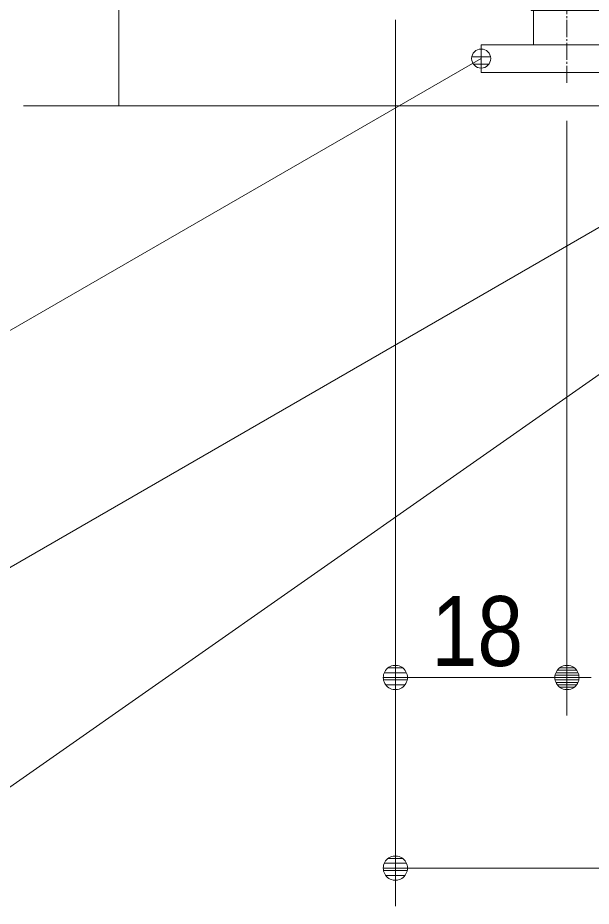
# Model space of a CAD drawing. Units: millimetres, scale not verified. Extents: x -6062 to 6062, y -3045 to 3045.
# Drawn here: x 626.6 to 927.4, y -2370 to -1903.8 of the extents above; entities that cross this region are included whole.
import ezdxf
from ezdxf.enums import TextEntityAlignment as Align

# ---------------------------------------------------------------- set-up
doc = ezdxf.new("R2010")
doc.units = ezdxf.units.MM
doc.header["$LTSCALE"] = 20
doc.linetypes.add('CHAIN2', pattern=[12, 9, -1, 1, -1])
for name, color, linetype, lineweight in [('0-0_2寸法-1', 7, 'Continuous', 9), ('0-1_0', 7, 'Continuous', 9), ('0-3_2寸法-3', 7, 'Continuous', 9), ('0-4_3一般', 7, 'Continuous', 9)]:
    doc.layers.add(name, color=color, linetype=linetype, lineweight=lineweight)
doc.styles.add('ＭＳ Ｐゴシック', font='')
doc.styles.get('ＭＳ Ｐゴシック').set_extended_font_data('MS PGothic')

# ---------------------------------------------------------------- blocks, each defined once
blk = doc.blocks.new('グループ-42')
at = {"layer": '0-4_3一般'}
blk.add_line((48343.7, -39000), (68743.7, -39000), dxfattribs=at)
blk = doc.blocks.new('グループ-102')
at = {"layer": '0-4_3一般'}
for p, q in [((56643.7, -31150), (56643.7, -31810)), ((56343.7, -31675), (56643.7, -31675)), ((56343.7, -33775), (56343.7, -31800)), ((56343.7, -32425), (56343.7, -31975)), ((56643.7, -31975), (56643.7, -32425)), ((56168.6, -32200), (56878.6, -32200)), ((56343.7, -32725), (56643.7, -32725)), ((56643.7, -33340), (56643.7, -33515)), ((56343.7, -33475), (56643.7, -33475)), ((56343.7, -34210), (56343.7, -33775)), ((56168.6, -34000), (56878.6, -34000)), ((56343.7, -38160), (56343.7, -34210)), ((56343.7, -34650), (56343.7, -34460)), ((56343.7, -34525), (56643.7, -34525)), ((56168.6, -34900), (56878.6, -34900)), ((56643.7, -35140), (56643.7, -35315)), ((56343.7, -35275), (56643.7, -35275)), ((56343.7, -36010), (56343.7, -35575)), ((56168.6, -35800), (56878.6, -35800)), ((56343.7, -36450), (56343.7, -36260)), ((56343.7, -36325), (56643.7, -36325)), ((53668.7, -36800), (53668.7, -38000)), ((53718.7, -36750), (54368.7, -36750)), ((54418.7, -38000), (54418.7, -36800)), ((54418.7, -38000), (53668.7, -38000)), ((53693.7, -38000), (54393.7, -38000)), ((53693.7, -38360), (53693.7, -38000)), ((54393.7, -38360), (54393.7, -38000)), ((55763.7, -38360), (56343.7, -37980)), ((54393.7, -38360), (53693.7, -38360)), ((56153.7, -38650), (53143.7, -38650))]:
    blk.add_line(p, q, dxfattribs=at)
at = {"layer": '0-4_3一般', "linetype": 'CHAIN2'}
blk.add_line((54043.7, -38760), (54043.7, -34079.3), dxfattribs=at)
at = {"layer": '0-4_3一般'}
for points in [[(56343.7, -31810), (56343.7, -31150), (56643.7, -31150)], [(56643.7, -31800), (56643.7, -32600), (56643.7, -38160)], [(53143.7, -38650), (53143.7, -38360), (56143.7, -38360)]]:
    blk.add_lwpolyline(points, dxfattribs=at)
for centre, radius, start, end in [((53718.7, -36800), 50, 135, 180), ((53718.7, -36800), 50, 90, 135), ((54368.7, -36800), 50, 45, 90), ((54368.7, -36800), 50, 0, 45), ((56143.7, -38160), 200, 315, 0), ((56153.7, -38160), 490, 315, 0), ((56143.7, -38160), 200, 270, 315), ((56153.7, -38160), 490, 270, 315)]:
    blk.add_arc(centre, radius, start, end, dxfattribs=at)
blk = doc.blocks.new('グループ-107')
at = {"layer": '0-4_3一般'}
blk.add_blockref('グループ-102', (0, 0), dxfattribs=at)
blk = doc.blocks.new('グループ-108')
at = {"layer": '0-4_3一般'}
blk.add_line((49343.7, 20804.9), (49343.7, -39000), dxfattribs=at)
for name in ['グループ-107', 'グループ-42']:
    blk.add_blockref(name, (0, 0), dxfattribs=at)
blk = doc.blocks.new('_Dot')
at = {"layer": '0-1_0'}
for p, q in [((-10, 0), (-20, 0)), ((9.78, 2), (-9.78, 2)), ((7.99, 6), (-7.99, 6)), ((9.16, -3.98), (-9.16, -3.98)), ((6, -7.98), (-6, -7.98))]:
    blk.add_line(p, q, dxfattribs=at)
for points in [[(10, 0), (9.92, 1.25), (9.69, 2.49), (9.3, 3.68), (8.76, 4.82), (8.09, 5.88), (7.29, 6.85), (6.37, 7.71), (5.36, 8.44), (4.26, 9.05), (3.09, 9.51), (1.87, 9.82), (0.63, 9.98), (-0.63, 9.98), (-1.87, 9.82), (-3.09, 9.51), (-4.26, 9.05), (-5.36, 8.44), (-6.37, 7.71), (-7.29, 6.85), (-8.09, 5.88), (-8.76, 4.82), (-9.3, 3.68), (-9.69, 2.49), (-9.92, 1.25), (-10, 0), (0, 0)], [(-10, 0), (-9.92, -1.25), (-9.69, -2.49), (-9.3, -3.68), (-8.76, -4.82), (-8.09, -5.88), (-7.29, -6.85), (-6.37, -7.71), (-5.36, -8.44), (-4.26, -9.05), (-3.09, -9.51), (-1.87, -9.82), (-0.63, -9.98), (0.63, -9.98), (1.87, -9.82), (3.09, -9.51), (4.26, -9.05), (5.36, -8.44), (6.37, -7.71), (7.29, -6.85), (8.09, -5.88), (8.76, -4.82), (9.3, -3.68), (9.69, -2.49), (9.92, -1.25), (10, 0), (0, 0)]]:
    blk.add_lwpolyline(points, close=True, dxfattribs=at)

msp = doc.modelspace()

# ---------------------------------------------------------------- linework, layer by layer
at = {"layer": '0-0_2寸法-1'}
for p, q in [((824.68, -1905), (824.68, -2270)), ((914.68, -1958), (914.68, -2270)), ((914.68, -1958), (914.68, -2270)), ((837.4, -2250), (901.97, -2250)), ((824.68, -2270), (824.68, -2370)), ((837.4, -2350), (1431.97, -2350))]:
    msp.add_line(p, q, dxfattribs=at)
at = {"layer": '0-3_2寸法-3'}
for p, q in [((869.86, -1920.26), (869.51, -1920.26)), ((869.86, -1920.26), (869.51, -1920.26)), ((874.58, -1924.26), (864.79, -1924.26)), ((873.68, -1928.26), (865.69, -1928.26))]:
    msp.add_line(p, q, dxfattribs=at)
for points in [[(869.68, -1925.25), (480.4, -2150), (211.08, -2150)], [(1054.68, -1942.75), (522.51, -2250), (206.5, -2250)], [(1072.18, -1992.5), (561.62, -2350), (275.32, -2350)]]:
    msp.add_lwpolyline(points, dxfattribs=at)
msp.add_circle((869.68, -1925.25), 5.01, dxfattribs=at)
msp.add_circle((869.68, -1925.25), 5.01, dxfattribs=at)

# ---------------------------------------------------------------- block references
at = {"layer": '0-0_2寸法-1', "xscale": 0.6356201, "yscale": 0.6356201, "rotation": 180}
for p in [(824.68, -2250), (914.68, -2250), (824.68, -2350)]:
    msp.add_blockref('_Dot', p, dxfattribs=at)
at = {"layer": '0-0_2寸法-1', "xscale": 0.6356201, "yscale": 0.6356201}
msp.add_blockref('_Dot', (914.68, -2250), dxfattribs=at)
at = {"layer": '0-4_3一般', "xscale": 0.05, "yscale": 0.05}
msp.add_blockref('グループ-108', (-1787.5, 0), dxfattribs=at)

# ---------------------------------------------------------------- texts
at = {"layer": '0-0_2寸法-1', "style": 'ＭＳ Ｐゴシック', "width": 0.9}
msp.add_text('18', height=36.66, dxfattribs=at).set_placement((843.65, -2254.96), align=Align.BOTTOM_LEFT)

doc.saveas('drawing.dxf')
